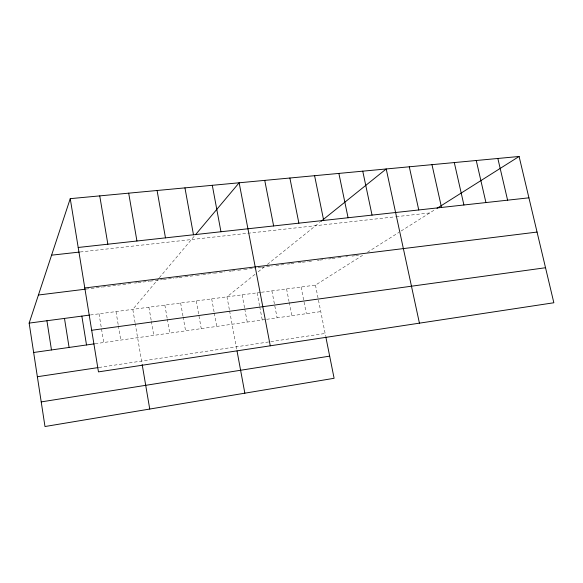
<?xml version="1.0" encoding="UTF-8"?>
<svg xmlns="http://www.w3.org/2000/svg" width="583" height="583" viewBox="0 0 583 583"><rect width="100%" height="100%" fill="white"/><g stroke="black" fill="none" stroke-linecap="round" stroke-linejoin="round"><path stroke-width="0.44" stroke-dasharray="2.92 2.19" d="M158.809 278.39L132.793 309.347L135.052 322.632M159.334 277.756L194.314 236.13M255.011 274.338L226.984 296.849L229.447 310.105M258.189 271.787L264.135 267.007M267.335 264.442L319.55 222.509M261.446 292.272L315.461 285.102L362.888 255.15M367.407 252.293L398.867 232.42M401.133 230.992L435.545 209.253M98.993 367.465L325.132 333.461M95.124 343.737L265.739 319.448M266.613 319.324L320.767 311.614M90.431 314.973L260.572 292.389M85.993 289.11L90.321 288.578M91.188 288.468L101.668 287.164M102.557 287.055L131 283.527M134.527 283.09L137.18 282.762M138.062 282.653L149.386 281.246M150.254 281.137L162.468 279.621M163.342 279.512L173.843 278.215M175.592 277.996L178.179 277.676M179.047 277.566L184.228 276.925M185.095 276.816L195.524 275.526M196.42 275.409L201.798 274.746M202.695 274.637L213.429 273.303M214.311 273.194L224.936 271.875M229.359 271.328L231.108 271.11M231.983 271L237.23 270.352M238.104 270.242L243.351 269.586M244.233 269.477L248.584 268.938M249.444 268.836L254.633 268.187M258.087 267.757L260.681 267.437M261.548 267.335L272.225 266.008M275.825 265.564L283.877 264.558M287.434 264.121L290.101 263.793M290.99 263.676L295.428 263.13M298.095 262.795L301.608 262.365M302.482 262.255L307.751 261.599M308.626 261.49L313.013 260.944M317.378 260.404L319.112 260.193M319.98 260.084L325.183 259.435M328.652 259.005L331.253 258.684M332.113 258.575L337.258 257.941M338.118 257.832L342.403 257.3M345.836 256.877L347.548 256.658M352.023 256.105L354.704 255.777M355.601 255.66L360.075 255.106M80.221 251.98L395.361 216.781M396.251 216.679L429.707 212.941M315.461 285.102L325.657 336.07M301.09 287.011L306.359 313.661M286.574 288.935L289.015 301.44M289.19 302.337L291.806 315.738M271.904 290.888L277.1 317.83M257.088 292.848L259.588 305.958M259.748 306.833L262.248 319.943M242.113 294.838L244.59 308.021M244.758 308.903L247.236 322.078M229.607 310.987L236.873 350.164M211.702 298.875L214.136 312.204M214.304 313.093L216.738 326.422M196.252 300.923L201.252 328.63M180.635 303L182.96 316.059M183.113 316.926L185.591 330.86M164.858 305.091L167.161 318.223M167.314 319.098L169.77 333.112M148.913 307.212L151.194 320.417M151.34 321.299L153.774 335.385M135.198 323.521L142.026 363.654M116.002 311.577L118.232 324.942M118.385 325.831L120.768 340.086M99.023 313.829L103.738 342.512"/><path stroke-width="0.87" d="M325.831 336.945L334.103 378.294L44.986 426.523L29.15 323.106L70.244 198.657L519.096 156.477L553.85 302.759L98.461 371.881L70.244 198.657M195.465 234.767L239.147 182.785L270.264 345.806M320.869 221.445L386.216 168.968L419.425 323.164M437.002 208.335L519.096 156.477M41.218 401.898L329.672 356.133M37.363 376.727L98.133 367.589M33.646 352.489L94.264 343.861M91.684 330.277L545.528 267.735M29.15 323.106L89.578 315.082M84.79 287.987L537.052 232.063M38.427 295.013L85.125 289.219M51.581 255.179L79.339 252.082M78.195 247.476L528.919 197.826M497.846 158.474L507.604 200.173M476.253 160.507L485.938 202.563M454.295 162.57L463.915 204.99M431.981 164.661L441.52 207.453M409.288 166.796L418.754 209.96M362.75 171.169L372.041 215.105M338.876 173.413L348.073 217.751M314.594 175.694L323.696 220.432M289.882 178.019L298.882 223.165M264.74 180.38L273.631 225.949M212.299 185.307L220.957 231.75M237.033 351.002L244.853 393.182M184.949 187.879L193.476 234.774M157.082 190.495L165.477 237.864M128.69 193.162L136.939 241.005M142.172 364.521L149.744 409.047M99.744 195.888L107.855 244.211M81.846 316.11L86.51 344.961M64.48 318.413L69.093 347.446M46.917 320.745L51.472 349.953"/></g></svg>
